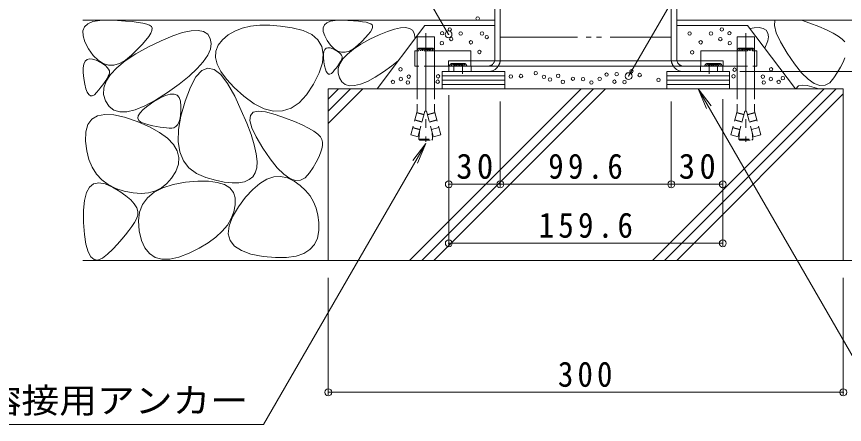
# Model space of a CAD drawing. Units: millimetres at full size, sheet at 1:5; some dimension numbers follow another scale. Extents: x -1782 to 1922, y -1359 to 1336.
# Drawn here: x 516 to 998.3, y -917.2 to -679.8 of the extents above; entities that cross this region are included whole.
import ezdxf
from ezdxf.enums import TextEntityAlignment as Align

# ---------------------------------------------------------------- set-up
doc = ezdxf.new("R2010")
doc.units = ezdxf.units.MM
doc.header["$LTSCALE"] = 5
doc.header["$PDMODE"] = 32
doc.header["$PDSIZE"] = 4
for name, pattern in [('CHAIN1', [8, 5, -1, 1, -1]), ('CHAIN2', [12, 9, -1, 1, -1]), ('DASHED1', [1.8, 1.2, -0.6]), ('DOUBLE_CHAIN2', [12.8, 9, -1, 0.6, -0.6, 0.6, -1])]:
    doc.linetypes.add(name, pattern=pattern)
for name, color, linetype, lineweight in [('4-0_通り芯', 7, 'Continuous', 9), ('4-4_ハッチ', 7, 'Continuous', 9), ('4-5_図形', 7, 'Continuous', 9), ('4-E_補助線（青）', 7, 'Continuous', 9)]:
    doc.layers.add(name, color=color, linetype=linetype, lineweight=lineweight)
doc.styles.add('ＭＳ ゴシック', font='')
doc.styles.get('ＭＳ ゴシック').set_extended_font_data('MS Gothic')

msp = doc.modelspace()

# ---------------------------------------------------------------- linework, layer by layer
at = {"layer": '4-0_通り芯'}
for p, q in [((794.622, -704.651), (794.622, -591.851)), ((797.822, -704.651), (797.822, -591.851)), ((897.422, -704.651), (897.422, -591.851)), ((900.622, -704.651), (900.622, -591.851)), ((767.622, -705.651), (927.622, -705.651)), ((767.622, -708.651), (767.622, -705.651)), ((767.622, -708.651), (927.622, -708.651)), ((770.822, -711.851), (770.822, -708.651)), ((780.822, -711.851), (780.822, -708.651)), ((914.422, -711.851), (914.422, -708.651)), ((924.422, -711.851), (924.422, -708.651)), ((927.622, -708.651), (927.622, -705.651))]:
    msp.add_line(p, q, dxfattribs=at)
at = {"layer": '4-0_通り芯', "linetype": 'CHAIN1'}
for p, q in [((775.822, -713.161), (775.822, -707.277)), ((919.422, -713.161), (919.422, -707.277))]:
    msp.add_line(p, q, dxfattribs=at)
at = {"layer": '4-0_通り芯'}
for points in [[(790.622, -711.851), (767.822, -711.851), (767.822, -708.651)], [(904.622, -711.851), (927.422, -711.851), (927.422, -708.651)]]:
    msp.add_lwpolyline(points, dxfattribs=at)
at = {"layer": '4-0_通り芯', "linetype": 'DASHED1'}
for centre, radius, start, end in [((790.622, -704.651), 4, 270, 345.52249), ((790.622, -704.651), 7.2, 326.25101, 352.01644), ((904.622, -704.651), 7.2, 187.98356, 213.74899), ((904.622, -704.651), 4, 194.47751, 270)]:
    msp.add_arc(centre, radius, start, end, dxfattribs=at)
at = {"layer": '4-0_通り芯'}
for centre, radius, start, end in [((790.622, -704.651), 7.2, 270, 326.25101), ((790.622, -704.651), 4, 345.52249, 0), ((790.622, -704.651), 7.2, 352.01644, 0), ((904.622, -704.651), 7.2, 180, 187.98356), ((904.622, -704.651), 7.2, 213.74899, 270), ((904.622, -704.651), 4, 180, 194.47751)]:
    msp.add_arc(centre, radius, start, end, dxfattribs=at)
at = {"layer": '4-4_ハッチ'}
for p, q in [((1068.61, -711.851), (937.422, -711.851)), ((767.822, -813.27), (767.822, -725.589)), ((927.422, -813.27), (927.422, -727.927)), ((797.822, -778.94), (797.822, -729.16)), ((897.422, -778.94), (897.422, -729.16)), ((767.822, -777.44), (927.422, -777.44)), ((767.822, -811.77), (927.422, -811.77)), ((697.622, -900.043), (697.622, -831.851)), ((997.622, -900.043), (997.622, -831.851)), ((697.622, -898.543), (997.622, -898.543))]:
    msp.add_line(p, q, dxfattribs=at)
for p in [(767.822, -777.44), (797.822, -777.44), (897.422, -777.44), (927.422, -777.44), (767.822, -811.77), (927.422, -811.77), (697.622, -898.543), (997.622, -898.543)]:
    msp.add_point(p, dxfattribs=at)
at = {"layer": '4-5_図形'}
for p, q in [((872.574, -714.459), (1004.498, -485.959)), ((767.654, -690.182), (683.443, -544.324)), ((913.11, -721.851), (917.894, -733.4)), ((913.11, -721.851), (920.719, -731.768)), ((913.11, -721.851), (1025.911, -917.229)), ((754.414, -753.647), (659.97, -917.229)), ((754.414, -753.647), (746.804, -763.563)), ((754.414, -753.647), (749.63, -765.195)), ((362.054, -917.229), (659.97, -917.229))]:
    msp.add_line(p, q, dxfattribs=at)
for p in [(767.654, -690.182), (872.574, -714.459)]:
    msp.add_point(p, dxfattribs=at)
at = {"layer": '4-E_補助線（青）', "color": 2}
for p, q in [((794.622, -681.851), (554.622, -681.851)), ((900.622, -681.851), (1140.622, -681.851)), ((973.19, -681.851), (978.13, -683.6)), ((747.674, -689.467), (748.233, -692.482)), ((941.888, -684.909), (900.622, -684.909)), ((969.708, -721.848), (941.888, -684.909)), ((943.317, -686.806), (945.694, -686.299)), ((945.694, -686.299), (948.61, -686.164)), ((953.713, -693.913), (951.857, -698.145)), ((738.466, -705.421), (734.712, -708.44)), ((800.397, -711.851), (763.872, -711.851)), ((763.872, -711.851), (763.872, -721.851)), ((800.397, -721.851), (800.397, -711.851)), ((894.848, -711.851), (931.372, -711.851)), ((894.848, -721.851), (894.848, -711.851)), ((931.372, -711.851), (931.372, -721.851)), ((800.397, -714.351), (763.872, -714.351)), ((800.397, -716.851), (763.872, -716.851)), ((894.848, -714.351), (931.372, -714.351)), ((894.848, -716.851), (931.372, -716.851)), ((697.622, -721.851), (997.622, -721.851)), ((697.622, -727.807), (703.578, -721.851)), ((697.622, -741.949), (717.72, -721.851)), ((697.622, -734.878), (710.649, -721.851)), ((697.622, -721.851), (697.622, -821.851)), ((745, -821.851), (845, -721.851)), ((752.071, -821.851), (852.071, -721.851)), ((759.142, -821.851), (859.142, -721.851)), ((800.397, -719.351), (763.872, -719.351)), ((886.421, -821.851), (986.421, -721.851)), ((893.492, -821.851), (993.492, -721.851)), ((894.848, -719.351), (931.372, -719.351)), ((970.064, -721.851), (971.486, -720.18)), ((976.654, -719.975), (983.369, -721.851)), ((997.622, -821.851), (997.622, -721.851)), ((900.563, -821.851), (997.622, -724.792)), ((697.622, -821.851), (554.622, -821.851)), ((697.622, -821.851), (1140.622, -821.851))]:
    msp.add_line(p, q, dxfattribs=at)
at = {"layer": '4-E_補助線（青）', "linetype": 'CHAIN2'}
for p, q in [((754.414, -689.548), (754.414, -752.744)), ((940.831, -689.548), (940.831, -752.744))]:
    msp.add_line(p, q, dxfattribs=at)
at = {"layer": '4-E_補助線（青）'}
for p, q in [((759.409, -691.651), (749.409, -691.651)), ((749.409, -691.651), (749.412, -721.851)), ((759.409, -691.651), (759.412, -721.851)), ((945.826, -691.651), (935.826, -691.651)), ((935.826, -691.651), (935.829, -721.851)), ((945.826, -691.651), (945.829, -721.851)), ((748.066, -699.651), (748.066, -708.651)), ((749.41, -699.651), (748.066, -699.651)), ((780.687, -699.651), (759.41, -699.651)), ((780.687, -699.651), (780.687, -705.667)), ((914.558, -699.651), (914.558, -705.667)), ((914.558, -699.651), (935.827, -699.651)), ((945.827, -699.651), (947.178, -699.651)), ((947.178, -699.651), (947.178, -708.651)), ((749.414, -708.651), (748.066, -708.651)), ((767.622, -708.651), (759.414, -708.651)), ((927.622, -708.651), (935.831, -708.651)), ((945.828, -708.651), (947.178, -708.651))]:
    msp.add_line(p, q, dxfattribs=at)
at = {"layer": '4-E_補助線（青）', "linetype": 'DOUBLE_CHAIN2'}
msp.add_line((797.822, -691.851), (897.422, -691.851), dxfattribs=at)
at = {"layer": '4-E_補助線（青）', "linetype": 'DASHED1'}
for p, q in [((759.414, -699.651), (749.41, -699.651)), ((935.831, -699.651), (945.828, -699.651)), ((759.414, -708.651), (749.411, -708.651)), ((935.831, -708.651), (945.828, -708.651)), ((749.412, -721.851), (749.414, -734.856)), ((759.412, -721.851), (759.414, -734.856)), ((935.829, -721.851), (935.831, -734.856)), ((945.829, -721.851), (945.831, -734.856)), ((749.414, -734.856), (745.715, -748.661)), ((753.368, -736.942), (749.157, -735.814)), ((753.42, -736.749), (749.209, -735.621)), ((753.927, -734.856), (749.926, -749.789)), ((754.9, -734.856), (753.927, -734.856)), ((754.9, -734.856), (758.902, -749.789)), ((755.408, -736.749), (759.619, -735.621)), ((755.46, -736.942), (759.671, -735.814)), ((759.414, -734.856), (763.113, -748.661)), ((935.831, -734.856), (932.132, -748.661)), ((939.785, -736.942), (935.574, -735.814)), ((939.837, -736.749), (935.626, -735.621)), ((940.344, -734.856), (936.343, -749.789)), ((941.318, -734.856), (940.344, -734.856)), ((941.318, -734.856), (945.319, -749.789)), ((941.825, -736.749), (946.036, -735.621)), ((941.877, -736.942), (946.088, -735.814)), ((945.831, -734.856), (949.53, -748.661)), ((752.203, -741.289), (747.992, -740.161)), ((752.255, -741.096), (748.044, -739.967)), ((756.573, -741.096), (760.783, -739.967)), ((756.624, -741.289), (760.835, -740.161)), ((938.62, -741.289), (934.409, -740.161)), ((938.672, -741.096), (934.461, -739.967)), ((942.99, -741.096), (947.201, -739.967)), ((943.041, -741.289), (947.252, -740.161)), ((751.039, -745.635), (746.828, -744.507)), ((751.09, -745.442), (746.879, -744.314)), ((750.414, -751.151), (750.713, -746.875)), ((757.737, -745.442), (761.948, -744.314)), ((758.414, -751.151), (758.115, -746.875)), ((937.456, -745.635), (933.245, -744.507)), ((937.507, -745.442), (933.296, -744.314)), ((936.831, -751.151), (937.13, -746.875)), ((944.154, -745.442), (948.365, -744.314)), ((944.831, -751.151), (944.532, -746.875)), ((749.926, -749.789), (745.715, -748.661)), ((750.414, -751.151), (758.414, -751.151)), ((750.414, -751.151), (750.914, -751.651)), ((750.914, -751.651), (757.914, -751.651)), ((758.414, -751.151), (757.914, -751.651)), ((758.902, -749.789), (763.113, -748.661)), ((936.343, -749.789), (932.132, -748.661)), ((936.831, -751.151), (944.831, -751.151)), ((936.831, -751.151), (937.331, -751.651)), ((937.331, -751.651), (944.331, -751.651)), ((944.831, -751.151), (944.331, -751.651)), ((945.319, -749.789), (949.53, -748.661))]:
    msp.add_line(p, q, dxfattribs=at)
at = {"layer": '4-E_補助線（青）', "color": 2}
for points in [[(594.553, -685.628), (595.007, -686.562), (594.919, -687.824), (594.288, -689.413), (593.115, -691.328), (591.399, -693.57), (589.14, -696.14), (586.338, -699.036), (582.994, -702.26), (579.44, -705.165), (576.009, -707.109), (572.7, -708.091), (569.514, -708.111), (566.451, -707.169), (563.51, -705.265), (560.692, -702.399), (557.996, -698.57), (555.872, -694.54), (554.767, -691.067), (554.682, -688.152), (555.617, -685.794), (557.572, -683.994), (560.546, -682.751), (564.54, -682.066), (569.554, -681.938), (574.778, -682.128), (579.403, -682.396), (583.427, -682.741), (586.852, -683.163), (589.677, -683.663), (591.902, -684.241), (593.527, -684.895)], [(722.955, -687.252), (722.117, -688.62), (720.891, -690.222), (719.278, -692.057), (717.277, -694.126), (714.888, -696.429), (712.349, -698.504), (709.898, -699.893), (707.535, -700.594), (705.259, -700.608), (703.071, -699.935), (700.97, -698.575), (698.957, -696.528), (697.032, -693.793), (695.515, -690.915), (694.726, -688.434), (694.665, -686.352), (695.333, -684.667), (696.729, -683.382), (698.854, -682.494), (701.707, -682.005), (705.288, -681.913), (709.019, -682.049), (712.322, -682.24), (715.197, -682.487), (717.643, -682.788), (719.661, -683.145), (721.25, -683.558), (722.411, -684.026), (723.144, -684.549), (723.469, -685.216), (723.406, -686.117)], [(628.895, -692.513), (629.446, -695.489), (628.95, -698.737), (627.405, -702.259), (624.813, -706.054), (621.172, -710.122), (616.484, -714.462), (610.748, -719.076), (603.964, -723.963), (597.005, -728.436), (590.746, -731.808), (585.187, -734.08), (580.326, -735.252), (576.165, -735.324), (572.703, -734.295), (569.941, -732.165), (567.877, -728.935), (566.768, -725.137), (566.865, -721.3), (568.17, -717.426), (570.683, -713.513), (574.403, -709.563), (579.331, -705.575), (585.466, -701.55), (592.809, -697.486), (600.326, -693.836), (606.984, -691.052), (612.783, -689.132), (617.723, -688.078), (621.804, -687.889), (625.027, -688.565), (627.39, -690.107)], [(687.968, -690.325), (682.975, -687.976), (676.607, -686.331), (669.798, -685.307), (663.482, -684.823), (657.66, -684.879), (652.331, -685.474), (647.496, -686.609), (643.154, -688.284), (639.306, -690.498), (635.951, -693.252), (633.426, -696.412), (632.066, -699.842), (631.872, -703.543), (632.843, -707.516), (634.98, -711.758), (638.282, -716.273), (642.75, -721.057), (648.383, -726.113), (654.457, -730.547), (660.248, -733.467), (665.755, -734.873), (670.979, -734.765), (675.919, -733.143), (680.576, -730.007), (684.949, -725.356), (689.039, -719.191), (692.299, -712.622), (694.184, -706.755), (694.693, -701.592), (693.827, -697.133), (691.585, -693.377)], [(702.156, -709.799), (701.304, -710.868), (700.369, -711.987), (699.432, -712.897), (698.572, -713.336), (697.789, -713.304), (697.084, -712.802), (696.456, -711.828), (695.905, -710.384), (695.432, -708.47), (695.037, -706.085), (694.805, -703.674), (694.824, -701.684), (695.093, -700.113), (695.613, -698.963), (696.383, -698.232), (697.404, -697.922), (698.675, -698.032), (700.197, -698.562), (701.722, -699.301), (703.002, -700.04), (704.036, -700.779), (704.825, -701.517), (705.369, -702.254), (705.668, -702.991), (705.722, -703.728), (705.53, -704.464), (705.175, -705.225), (704.737, -706.038), (704.216, -706.901), (703.612, -707.816), (702.925, -708.782)], [(569.893, -713.509), (569.396, -714.575), (568.782, -715.712), (568.053, -716.922), (567.208, -718.202), (566.247, -719.555), (565.17, -720.979), (563.977, -722.474), (562.668, -724.042), (561.356, -725.315), (560.152, -725.93), (559.056, -725.885), (558.068, -725.182), (557.189, -723.819), (556.419, -721.798), (555.756, -719.117), (555.202, -715.778), (554.878, -712.403), (554.904, -709.617), (555.281, -707.418), (556.009, -705.807), (557.087, -704.785), (558.517, -704.35), (560.297, -704.504), (562.427, -705.246), (564.562, -706.281), (566.353, -707.316), (567.801, -708.35), (568.906, -709.383), (569.668, -710.416), (570.086, -711.447), (570.161, -712.479)], [(655.115, -770.711), (655.985, -767.767), (656.177, -764.075), (655.691, -759.636), (654.527, -754.449), (652.684, -748.514), (650.163, -741.832), (646.963, -734.402), (643.086, -726.225), (638.945, -718.785), (634.955, -713.57), (631.116, -710.579), (627.428, -709.811), (623.892, -711.267), (620.507, -714.948), (617.273, -720.852), (614.19, -728.98), (611.746, -737.76), (610.431, -745.62), (610.243, -752.561), (611.183, -758.581), (613.25, -763.682), (616.445, -767.864), (620.768, -771.125), (626.219, -773.466), (631.933, -775.07), (637.046, -776.117), (641.559, -776.607), (645.471, -776.541), (648.783, -775.918), (651.494, -774.739), (653.605, -773.003)], [(606.389, -744.718), (604.919, -744.717), (603.306, -744.623), (601.551, -744.436), (599.653, -744.155), (597.613, -743.78), (595.431, -743.313), (593.107, -742.751), (590.64, -742.097), (588.504, -741.283), (587.172, -740.243), (586.643, -738.978), (586.918, -737.488), (587.998, -735.773), (589.88, -733.832), (592.567, -731.665), (596.057, -729.273), (599.709, -727.123), (602.88, -725.681), (605.57, -724.946), (607.779, -724.92), (609.508, -725.601), (610.755, -726.991), (611.521, -729.089), (611.806, -731.895), (611.761, -734.86), (611.535, -737.436), (611.129, -739.623), (610.542, -741.42), (609.774, -742.828), (608.826, -743.848), (607.698, -744.477)], [(608.735, -769.928), (606.356, -773.797), (603.586, -776.971), (600.425, -779.45), (596.874, -781.234), (592.932, -782.323), (588.6, -782.717), (583.877, -782.415), (578.764, -781.419), (573.767, -779.788), (569.394, -777.584), (565.644, -774.807), (562.518, -771.456), (560.016, -767.533), (558.138, -763.035), (556.883, -757.965), (556.252, -752.321), (556.441, -746.952), (557.646, -742.707), (559.868, -739.586), (563.106, -737.588), (567.361, -736.713), (572.632, -736.962), (578.919, -738.334), (586.223, -740.83), (593.41, -743.96), (599.348, -747.235), (604.036, -750.655), (607.475, -754.22), (609.664, -757.929), (610.604, -761.784), (610.294, -765.783)], [(677.902, -740.938), (682.401, -742.88), (686.171, -744.738), (689.211, -746.512), (691.522, -748.203), (693.103, -749.809), (693.954, -751.332), (694.266, -752.932), (694.229, -754.772), (693.842, -756.852), (693.106, -759.171), (692.02, -761.73), (690.586, -764.529), (688.802, -767.567), (686.669, -770.845), (684.224, -773.591), (681.504, -775.033), (678.51, -775.172), (675.243, -774.008), (671.7, -771.54), (667.884, -767.769), (663.793, -762.694), (659.428, -756.316), (655.602, -749.859), (653.13, -744.551), (652.01, -740.39), (652.244, -737.377), (653.832, -735.512), (656.772, -734.794), (661.066, -735.224), (666.713, -736.802), (672.672, -738.912)], [(643.466, -789.303), (642.65, -793.433), (641.104, -797.391), (638.829, -801.178), (635.824, -804.794), (632.09, -808.239), (627.626, -811.512), (622.433, -814.615), (616.511, -817.546), (610.556, -819.833), (605.266, -821.001), (600.642, -821.05), (596.682, -819.981), (593.388, -817.794), (590.759, -814.488), (588.795, -810.064), (587.497, -804.522), (587.073, -798.741), (587.732, -793.604), (589.476, -789.109), (592.304, -785.257), (596.215, -782.048), (601.21, -779.482), (607.289, -777.559), (614.452, -776.279), (621.648, -775.643), (627.823, -775.655), (632.979, -776.312), (637.116, -777.617), (640.233, -779.569), (642.33, -782.167), (643.408, -785.412)], [(665.81, -773.185), (669.807, -772.909), (673.765, -773.706), (677.682, -775.572), (681.317, -778.124), (684.427, -780.974), (687.012, -784.121), (689.073, -787.568), (690.608, -791.312), (691.618, -795.354), (692.103, -799.695), (692.063, -804.334), (691.291, -808.759), (689.581, -812.457), (686.932, -815.428), (683.344, -817.673), (678.817, -819.191), (673.352, -819.983), (666.948, -820.048), (659.605, -819.387), (652.545, -818.041), (646.989, -816.052), (642.936, -813.421), (640.386, -810.147), (639.34, -806.23), (639.798, -801.671), (641.76, -796.47), (645.225, -790.625), (649.421, -784.995), (653.578, -780.436), (657.696, -776.948), (661.773, -774.531)], [(585.939, -797.574), (584.712, -799.696), (583.233, -801.946), (581.499, -804.323), (579.513, -806.827), (577.272, -809.459), (574.779, -812.219), (572.032, -815.107), (569.031, -818.122), (566.076, -820.526), (563.465, -821.583), (561.199, -821.292), (559.278, -819.653), (557.701, -816.666), (556.468, -812.33), (555.58, -806.647), (555.037, -799.616), (554.976, -792.553), (555.537, -786.774), (556.718, -782.279), (558.521, -779.069), (560.945, -777.143), (563.99, -776.501), (567.657, -777.143), (571.944, -779.069), (576.186, -781.605), (579.716, -784.078), (582.534, -786.487), (584.639, -788.832), (586.032, -791.113), (586.713, -793.331), (586.682, -795.485)]]:
    msp.add_lwpolyline(points, close=True, dxfattribs=at)
for points in [[(998.563, -703.859), (997.478, -706.418), (996.043, -709.217), (994.259, -712.255), (992.126, -715.533), (989.681, -718.279), (986.961, -719.721), (983.968, -719.861), (980.7, -718.696), (977.157, -716.228), (973.341, -712.457), (969.25, -707.382), (964.885, -701.004), (961.059, -694.547), (958.587, -689.239), (957.468, -685.078), (957.702, -682.065)], [(978.13, -683.6), (983.359, -685.626), (987.858, -687.568), (991.628, -689.426)], [(721.898, -693.019), (727.267, -690.412), (732.023, -688.423), (736.165, -687.052), (739.694, -686.299), (742.61, -686.164), (744.911, -686.647), (746.6, -687.748), (747.674, -689.467)], [(726.065, -721.848), (753.95, -684.909), (794.622, -684.909)], [(948.61, -686.164), (950.911, -686.647), (952.6, -687.748), (953.674, -689.467), (954.068, -691.592), (953.713, -693.913)], [(991.628, -689.426), (994.669, -691.2), (996.979, -692.891), (998.56, -694.497)], [(734.712, -708.44), (729.866, -711.931), (724.896, -715.126), (720.425, -717.535), (716.454, -719.158), (712.982, -719.995), (710.01, -720.046), (707.537, -719.311), (705.564, -717.79), (704.09, -715.483), (703.297, -712.769), (703.367, -710.029), (704.299, -707.261), (706.094, -704.467), (708.751, -701.645), (712.271, -698.797), (716.654, -695.921), (721.898, -693.019)], [(971.486, -720.18), (973.587, -719.667), (976.654, -719.975)]]:
    msp.add_lwpolyline(points, dxfattribs=at)
at = {"layer": '4-E_補助線（青）', "linetype": 'DASHED1'}
for points in [[(780.687, -705.667), (780.687, -708.651), (767.622, -708.651)], [(914.558, -705.667), (914.558, -708.651), (927.622, -708.651)]]:
    msp.add_lwpolyline(points, dxfattribs=at)
at = {"layer": '4-E_補助線（青）'}
for centre in [(784.641, -680.935), (763.947, -689.493), (768.388, -687.272), (774.708, -689.664), (787.177, -689.664), (908.067, -689.664), (920.537, -689.664), (926.857, -687.272), (931.298, -689.493), (763.776, -695.301), (769.242, -692.909), (780.686, -694.788), (789.91, -691.725), (914.558, -694.788), (926.002, -692.909), (931.468, -695.301), (785.64, -700.396), (909.605, -700.596), (739.692, -710.503), (761.575, -714.583), (803.965, -714.657), (809.86, -714.418), (818.464, -712.745), (831.531, -714.304), (859.714, -713.573), (865.609, -713.334), (874.213, -711.661), (878.993, -713.812), (933.67, -714.583), (934.277, -710.711), (955.553, -710.503), (735.251, -717.847), (739.863, -716.139), (743.962, -718.189), (744.475, -714.773), (761.347, -717.696), (823.244, -714.896), (826.751, -716.455), (834.238, -717.764), (840.135, -715.977), (846.03, -716.216), (850.902, -718.19), (855.682, -716.039), (864.286, -717.712), (870.181, -717.951), (889.987, -716.68), (950.77, -714.773), (951.282, -718.189), (955.382, -716.139), (959.994, -717.847), (962.385, -715.627)]:
    msp.add_circle(centre, 1, dxfattribs=at)
at = {"layer": '4-E_補助線（青）', "linetype": 'DASHED1'}
for centre, start, end in [((750.91, -699.63), 359.18589, 180.81411), ((751.91, -699.63), 359.18589, 180.81411), ((752.91, -699.63), 359.18589, 180.81411), ((753.91, -699.63), 359.18589, 177.92997), ((754.91, -699.63), 359.18589, 177.92997), ((755.91, -699.63), 359.18589, 177.92997), ((756.91, -699.63), 359.18589, 177.92997), ((757.91, -699.63), 359.18589, 177.92997), ((937.331, -699.63), 359.18589, 180.81411), ((938.331, -699.63), 359.18589, 180.81411), ((939.331, -699.63), 359.18589, 180.81411), ((940.331, -699.63), 359.18589, 177.92997), ((941.331, -699.63), 359.18589, 177.92997), ((942.331, -699.63), 359.18589, 177.92997), ((943.331, -699.63), 359.18589, 177.92997), ((944.331, -699.63), 359.18589, 177.92997), ((769.756, -708.63), 359.18589, 180.81411), ((770.756, -708.63), 359.18589, 180.81411), ((771.756, -708.63), 359.18589, 180.81411), ((772.756, -708.63), 359.18589, 177.92997), ((773.756, -708.63), 359.18589, 177.92997), ((774.756, -708.63), 359.18589, 177.92997), ((775.756, -708.63), 359.18589, 177.92997), ((776.756, -708.63), 359.18589, 177.92997), ((918.488, -708.63), 2.07003, 180.81411), ((919.488, -708.63), 2.07003, 180.81411), ((920.488, -708.63), 2.07003, 180.81411), ((921.488, -708.63), 2.07003, 180.81411), ((922.488, -708.63), 2.07003, 180.81411), ((923.488, -708.63), 359.18589, 180.81411), ((924.488, -708.63), 359.18589, 180.81411), ((925.488, -708.63), 359.18589, 180.81411)]:
    msp.add_arc(centre, 1.5, start, end, dxfattribs=at)

# ---------------------------------------------------------------- texts
at = {"layer": '4-4_ハッチ', "color": 2, "char_height": 14.66, "attachment_point": 7, "style": 'ＭＳ ゴシック'}
for s, insert in [('\\T1.27;\\W0.95;30', (772.197, -774.44)), ('\\T1.28;\\W0.9;99.6', (825.747, -774.44)), ('\\T1.27;\\W0.95;30', (901.797, -774.44)), ('\\T1.28;\\W0.9;159.6', (820.122, -808.77)), ('\\T1.27;\\W0.9;300', (831.372, -895.543))]:
    msp.add_mtext(s, dxfattribs=dict(at, insert=insert))
at = {"layer": '4-5_図形', "color": 2, "style": 'ＭＳ ゴシック', "width": 1.1}
msp.add_text('本体打込み式溶接用アンカー', height=14.66, dxfattribs=at).set_placement((364.941, -914.995), align=Align.BOTTOM_LEFT)

doc.saveas('drawing.dxf')
